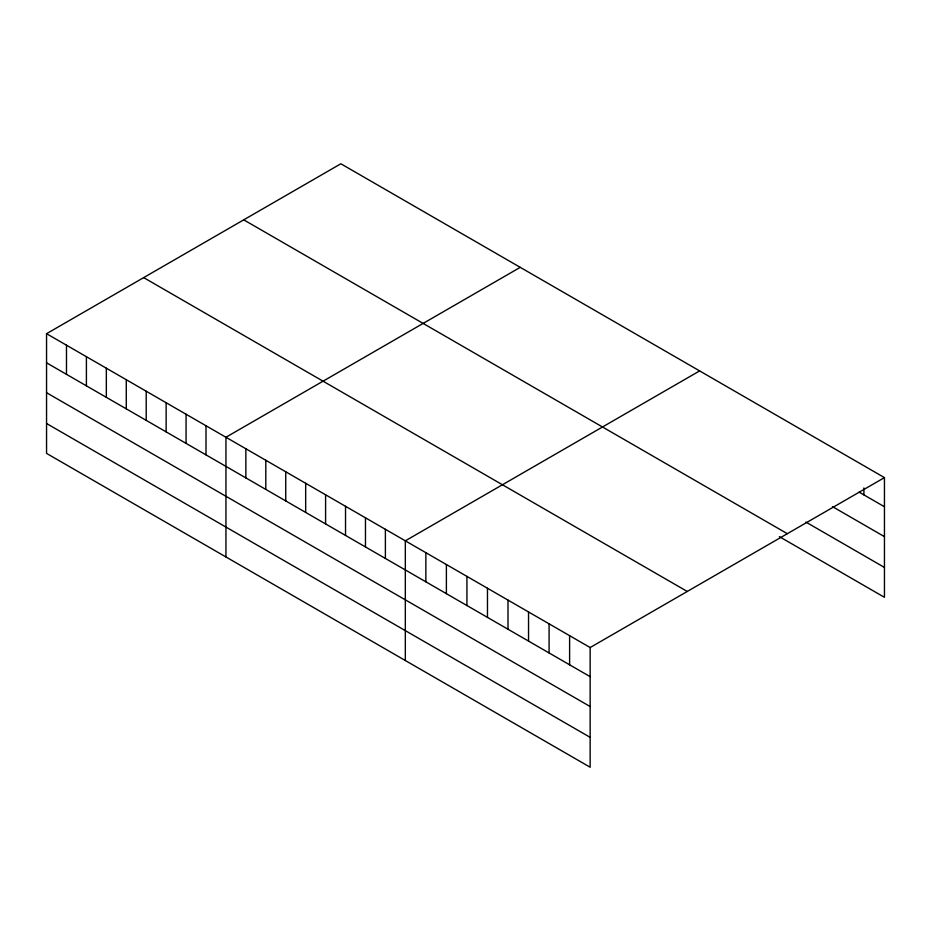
<?xml version="1.0" encoding="UTF-8"?>
<svg xmlns="http://www.w3.org/2000/svg" width="931" height="931" viewBox="0 0 931 931"><rect width="100%" height="100%" fill="white"/><g stroke="black" fill="none" stroke-linecap="round" stroke-linejoin="round"><path stroke-width="1.4" d="M46.55 333.694L590.149 647.534L590.149 767.225L46.55 453.385L46.55 333.694L340.851 163.775L884.45 477.615L884.45 597.306L779.352 536.64M520.243 267.348L225.942 437.256L225.942 556.947M699.623 370.91L405.322 540.83L405.322 660.521M590.149 647.534L884.45 477.615M859.08 492.103L884.45 506.755M832.512 506.65L884.45 536.64M805.932 522.093L884.45 567.433M243.736 219.844L787.335 533.696M143.665 277.613L687.264 591.464M46.55 362.822L590.149 676.662M46.55 392.707L590.149 706.548M46.55 423.5L590.149 737.34M863.91 487.96L863.91 494.896M569.609 635.675L569.609 664.815M549.081 623.817L549.081 652.957M528.54 611.958L528.54 641.098M508 600.111L508 629.24M487.472 588.252L487.472 617.381M466.931 576.394L466.931 605.534M446.391 564.535L446.391 593.675M425.863 552.677L425.863 581.817M385.387 529.32L385.387 558.449M365.464 517.811L365.464 546.939M345.529 506.301L345.529 535.441M325.594 494.792L325.594 523.932M305.671 483.282L305.671 512.422M285.736 471.784L285.736 500.913M265.8 460.275L265.8 489.403M245.865 448.765L245.865 477.894M206.007 425.746L206.007 454.887M186.072 414.237L186.072 443.377M166.137 402.739L166.137 431.868M146.214 391.229L146.214 420.358M126.279 379.72L126.279 408.849M106.343 368.21L106.343 397.351M86.408 356.701L86.408 385.841M66.485 345.192L66.485 374.332"/></g></svg>
